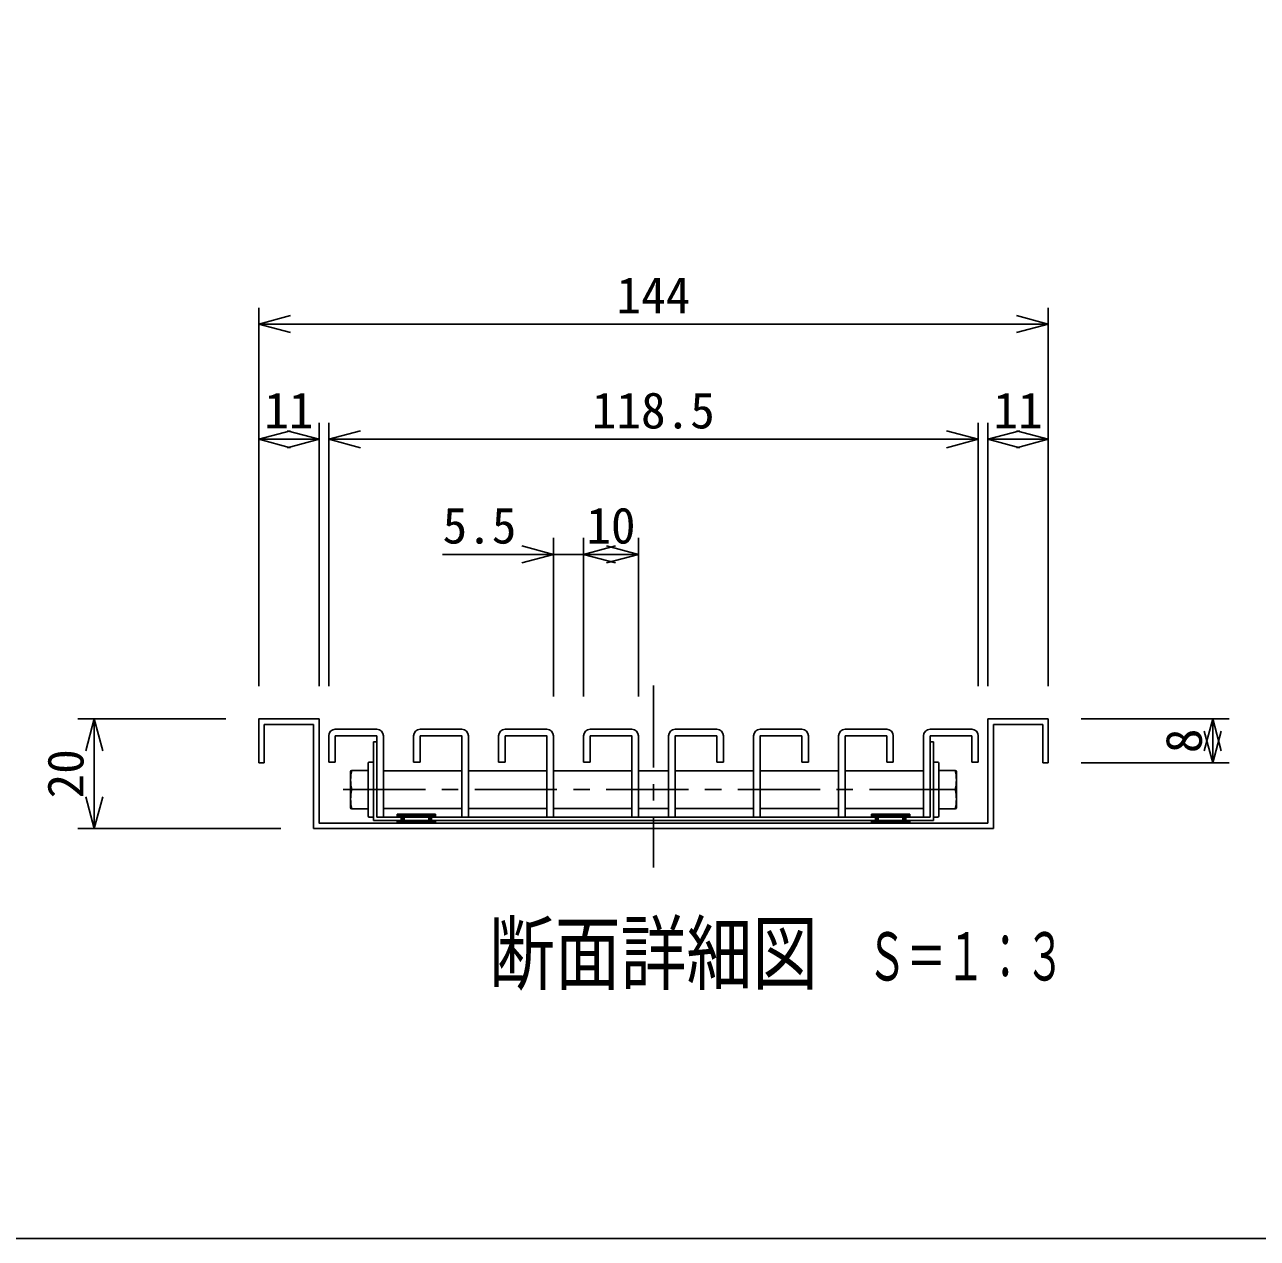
# Model space of a CAD drawing. Units: millimetres, scale not verified, with parts at other scales. Extents: x -1365 to 1365, y -930 to 870.
# Drawn here: x -713 to 37, y -930 to -192 of the extents above; entities that cross this region are included whole.
import ezdxf
from ezdxf.enums import TextEntityAlignment as Align

# ---------------------------------------------------------------- set-up
doc = ezdxf.new("R2010")
doc.units = ezdxf.units.MM
doc.header["$LTSCALE"] = 10
doc.linetypes.add('CHAIN1', pattern=[8, 5, -1, 1, -1])
for name, color, linetype in [('0-7_枠細線', 5, 'Continuous'), ('0-8_枠中線', 5, 'Continuous'), ('1-2_極細2', 2, 'Continuous'), ('1-3_細線2', 4, 'Continuous'), ('1-5_寸法2', 7, 'Continuous')]:
    doc.layers.add(name, color=color, linetype=linetype)
doc.styles.add('ＭＳ ゴシック', font='')
doc.styles.get('ＭＳ ゴシック').set_extended_font_data('MS Gothic')

msp = doc.modelspace()

# ---------------------------------------------------------------- linework, layer by layer
at = {"layer": '0-8_枠中線'}
msp.add_lwpolyline([(-1365, -930), (-1365, 870), (1365, 870), (1365, -930)], close=True, dxfattribs=at)
at = {"layer": '1-2_極細2', "linetype": 'CHAIN1'}
for p, q in [((-330.66, -593.83), (-330.66, -704.62)), ((-519.37, -657.22), (-140.88, -657.22))]:
    msp.add_line(p, q, dxfattribs=at)
at = {"layer": '1-2_極細2'}
for p, q in [((-127.33, -614.22), (-90.66, -614.22)), ((-127.33, -677.55), (-127.33, -614.22)), ((-90.66, -640.88), (-90.66, -614.22)), ((-567.33, -617.55), (-537.33, -617.55)), ((-567.33, -640.88), (-567.33, -617.55)), ((-537.33, -617.55), (-537.33, -680.88)), ((-94, -617.55), (-124, -617.55)), ((-124, -617.55), (-124, -680.88)), ((-94, -640.88), (-94, -617.55)), ((-500.83, -628.22), (-498.83, -628.22)), ((-500.83, -628.22), (-500.83, -675.88)), ((-160.5, -628.22), (-162.5, -628.22)), ((-160.5, -628.22), (-160.5, -675.88)), ((-570.66, -640.88), (-567.33, -640.88)), ((-94, -640.88), (-90.66, -640.88)), ((-504.15, -657.22), (-514.17, -657.22)), ((-157.17, -657.22), (-147.16, -657.22)), ((-498.83, -673.88), (-162.5, -673.88)), ((-486.5, -672.22), (-486.5, -673.88)), ((-486.5, -672.22), (-463.16, -672.22)), ((-486.5, -673), (-463.16, -673)), ((-484, -673.88), (-484, -675.88)), ((-484, -674), (-482.33, -674)), ((-482.33, -673.88), (-482.33, -675.88)), ((-467.33, -673.88), (-467.33, -675.88)), ((-467.33, -674), (-465.66, -674)), ((-465.66, -673.88), (-465.66, -675.88)), ((-463.16, -672.22), (-463.16, -673.88)), ((-198.16, -672.22), (-198.16, -673.88)), ((-198.16, -672.22), (-174.83, -672.22)), ((-198.16, -673), (-174.83, -673)), ((-195.66, -673.88), (-195.66, -675.88)), ((-195.66, -674), (-194, -674)), ((-194, -673.88), (-194, -675.88)), ((-179, -673.88), (-179, -675.88)), ((-179, -674), (-177.33, -674)), ((-177.33, -673.88), (-177.33, -675.88)), ((-174.83, -672.22), (-174.83, -673.88)), ((-124, -680.88), (-537.33, -680.88)), ((-500.83, -675.88), (-160.5, -675.88)), ((-486.5, -675.88), (-486.5, -677.55)), ((-486.5, -676), (-463.16, -676)), ((-486.5, -677), (-463.16, -677)), ((-486.5, -677.55), (-463.16, -677.55)), ((-484, -675), (-482.33, -675)), ((-467.33, -675), (-465.66, -675)), ((-463.16, -675.88), (-463.16, -677.55)), ((-198.16, -675.88), (-198.16, -677.55)), ((-198.16, -676), (-174.83, -676)), ((-198.16, -677), (-174.83, -677)), ((-198.16, -677.55), (-174.83, -677.55)), ((-195.66, -675), (-194, -675)), ((-179, -675), (-177.33, -675)), ((-174.83, -675.88), (-174.83, -677.55))]:
    msp.add_line(p, q, dxfattribs=at)
for points in [[(-570.66, -640.88), (-570.66, -614.22), (-534, -614.22)], [(-127.33, -677.55), (-534, -677.55), (-534, -614.22)]]:
    msp.add_lwpolyline(points, dxfattribs=at)
for centre, start, end in [((-488.97, -651.38), 166.96433, 193.03802), ((-172.35, -651.38), 346.96198, 13.03567), ((-488.97, -663.05), 166.96198, 193.03567), ((-172.35, -663.05), 346.96433, 13.03802)]:
    msp.add_arc(centre, 25.86, start, end, dxfattribs=at)
at = {"layer": '1-3_細線2'}
for p, q in [((-524.16, -620.55), (-498.83, -620.55)), ((-472.5, -620.55), (-447.16, -620.55)), ((-420.83, -620.55), (-395.5, -620.55)), ((-369.16, -620.55), (-343.83, -620.55)), ((-292.16, -620.55), (-317.5, -620.55)), ((-240.5, -620.55), (-265.83, -620.55)), ((-188.83, -620.55), (-214.16, -620.55)), ((-137.16, -620.55), (-162.5, -620.55)), ((-528.16, -624.55), (-528.16, -640.55)), ((-524.16, -624.55), (-498.83, -624.55)), ((-524.16, -624.55), (-524.16, -640.55)), ((-498.83, -624.55), (-498.83, -673.88)), ((-494.83, -624.55), (-494.83, -673.88)), ((-476.5, -624.55), (-476.5, -640.55)), ((-472.5, -624.55), (-472.5, -640.55)), ((-443.16, -624.55), (-443.16, -673.88)), ((-424.83, -624.55), (-424.83, -640.55)), ((-420.83, -624.55), (-420.83, -640.55)), ((-391.5, -624.55), (-391.5, -673.88)), ((-373.16, -624.55), (-373.16, -640.55)), ((-369.16, -624.55), (-369.16, -640.55)), ((-339.83, -624.55), (-339.83, -673.88)), ((-321.5, -624.55), (-321.5, -673.88)), ((-292.16, -624.55), (-292.16, -640.55)), ((-288.16, -624.55), (-288.16, -640.55)), ((-269.83, -624.55), (-269.83, -673.88)), ((-240.5, -624.55), (-240.5, -640.55)), ((-236.5, -624.55), (-236.5, -640.55)), ((-218.16, -624.55), (-218.16, -673.88)), ((-188.83, -624.55), (-214.16, -624.55)), ((-214.16, -624.55), (-214.16, -673.88)), ((-188.83, -624.55), (-188.83, -640.55)), ((-184.83, -624.55), (-184.83, -640.55)), ((-166.5, -624.55), (-166.5, -673.88)), ((-162.5, -624.55), (-162.5, -673.88)), ((-137.16, -624.55), (-162.5, -624.55)), ((-137.16, -624.55), (-137.16, -640.55)), ((-133.16, -624.55), (-133.16, -640.55)), ((-528.16, -640.55), (-524.16, -640.55)), ((-504.15, -641.22), (-504.15, -658.88)), ((-500.83, -640.55), (-503.49, -640.55)), ((-476.5, -640.55), (-472.5, -640.55)), ((-424.83, -640.55), (-420.83, -640.55)), ((-373.16, -640.55), (-369.16, -640.55)), ((-288.16, -640.55), (-292.16, -640.55)), ((-236.5, -640.55), (-240.5, -640.55)), ((-184.83, -640.55), (-188.83, -640.55)), ((-160.5, -640.55), (-157.84, -640.55)), ((-157.17, -641.22), (-157.17, -673.22)), ((-133.16, -640.55), (-137.16, -640.55)), ((-514.83, -668.22), (-514.83, -646.22)), ((-504.15, -645.55), (-514.17, -645.55)), ((-494.83, -645.72), (-447.16, -645.72)), ((-443.16, -645.72), (-395.5, -645.72)), ((-391.5, -645.72), (-343.83, -645.72)), ((-321.5, -645.72), (-339.83, -645.72)), ((-269.83, -645.72), (-317.5, -645.72)), ((-218.16, -645.72), (-265.83, -645.72)), ((-166.5, -645.72), (-214.16, -645.72)), ((-162.5, -648.6), (-162.5, -661.83)), ((-157.17, -645.55), (-147.16, -645.55)), ((-146.49, -668.22), (-146.49, -646.22)), ((-504.15, -658.88), (-504.15, -673.22)), ((-504.15, -668.88), (-514.17, -668.88)), ((-500.83, -673.88), (-503.49, -673.88)), ((-498.83, -673.88), (-494.83, -673.88)), ((-494.83, -668.72), (-447.16, -668.72)), ((-447.16, -673.88), (-443.16, -673.88)), ((-443.16, -668.72), (-395.5, -668.72)), ((-391.5, -673.88), (-395.5, -673.88)), ((-391.5, -668.72), (-343.83, -668.72)), ((-339.83, -673.88), (-343.83, -673.88)), ((-321.5, -668.72), (-339.83, -668.72)), ((-321.5, -673.88), (-317.5, -673.88)), ((-269.83, -668.72), (-317.5, -668.72)), ((-269.83, -673.88), (-265.83, -673.88)), ((-218.16, -668.72), (-265.83, -668.72)), ((-218.16, -673.88), (-214.16, -673.88)), ((-166.5, -668.72), (-214.16, -668.72)), ((-166.5, -673.88), (-162.5, -673.88)), ((-160.5, -673.88), (-157.84, -673.88)), ((-157.17, -668.88), (-147.16, -668.88))]:
    msp.add_line(p, q, dxfattribs=at)
for points in [[(-472.5, -624.55), (-447.16, -624.55), (-447.16, -673.88)], [(-420.83, -624.55), (-395.5, -624.55), (-395.5, -673.88)], [(-369.16, -624.55), (-343.83, -624.55), (-343.83, -673.88)], [(-292.16, -624.55), (-317.5, -624.55), (-317.5, -673.88)], [(-240.5, -624.55), (-265.83, -624.55), (-265.83, -673.88)]]:
    msp.add_lwpolyline(points, dxfattribs=at)
for centre, radius, start, end in [((-524.16, -624.55), 4, 90, 180), ((-498.83, -624.55), 4, 0, 90), ((-472.5, -624.55), 4, 90, 180), ((-447.16, -624.55), 4, 0, 90), ((-420.83, -624.55), 4, 90, 180), ((-395.5, -624.55), 4, 0, 90), ((-369.16, -624.55), 4, 90, 180), ((-343.83, -624.55), 4, 0, 90), ((-317.5, -624.55), 4, 90, 180), ((-292.16, -624.55), 4, 0, 90), ((-265.83, -624.55), 4, 90, 180), ((-240.5, -624.55), 4, 0, 90), ((-214.16, -624.55), 4, 90, 180), ((-188.83, -624.55), 4, 0, 90), ((-162.5, -624.55), 4, 90, 180), ((-137.16, -624.55), 4, 0, 90), ((-503.49, -641.22), 0.667, 90, 180), ((-157.84, -641.22), 0.667, 0, 90), ((-514.17, -646.22), 0.667, 90, 180), ((-147.16, -646.22), 0.667, 0, 90), ((-514.17, -668.22), 0.667, 180, 270), ((-503.49, -673.22), 0.667, 180, 270), ((-157.84, -673.22), 0.667, 270, 360), ((-147.16, -668.22), 0.667, 270, 360)]:
    msp.add_arc(centre, radius, start, end, dxfattribs=at)
at = {"layer": '1-5_寸法2'}
for p, q in [((-570.66, -594.22), (-570.66, -364.22)), ((-90.66, -594.22), (-90.66, -364.22)), ((-570.66, -374.22), (-551.34, -369.04)), ((-570.66, -374.22), (-551.34, -379.39)), ((-570.66, -374.22), (-90.66, -374.22)), ((-90.66, -374.22), (-109.98, -369.04)), ((-90.66, -374.22), (-109.98, -379.39)), ((-570.66, -594.22), (-570.66, -434.22)), ((-534, -594.22), (-534, -434.22)), ((-528.16, -594.22), (-528.16, -434.22)), ((-133.16, -594.22), (-133.16, -434.22)), ((-127.33, -594.22), (-127.33, -434.22)), ((-90.66, -594.22), (-90.66, -434.22)), ((-570.66, -444.22), (-551.34, -439.04)), ((-534, -444.22), (-553.31, -439.04)), ((-528.16, -444.22), (-508.84, -439.04)), ((-133.16, -444.22), (-152.48, -439.04)), ((-127.33, -444.22), (-108.01, -439.04)), ((-90.66, -444.22), (-109.98, -439.04)), ((-570.66, -444.22), (-551.34, -449.39)), ((-570.66, -444.22), (-534, -444.22)), ((-534, -444.22), (-553.31, -449.39)), ((-528.16, -444.22), (-508.84, -449.39)), ((-528.16, -444.22), (-133.16, -444.22)), ((-133.16, -444.22), (-152.48, -449.39)), ((-127.33, -444.22), (-108.01, -449.39)), ((-127.33, -444.22), (-90.66, -444.22)), ((-90.66, -444.22), (-109.98, -449.39)), ((-391.5, -514.22), (-410.81, -509.04)), ((-391.5, -600.55), (-391.5, -504.22)), ((-373.16, -600.55), (-373.16, -504.22)), ((-373.16, -514.22), (-353.84, -509.04)), ((-339.83, -514.22), (-359.15, -509.04)), ((-339.83, -600.55), (-339.83, -504.22)), ((-458.89, -514.22), (-373.16, -514.22)), ((-391.5, -514.22), (-410.81, -519.39)), ((-373.16, -514.22), (-353.84, -519.39)), ((-373.16, -514.22), (-339.83, -514.22)), ((-339.83, -514.22), (-359.15, -519.39)), ((-590.66, -614.22), (-680.66, -614.22)), ((-670.66, -614.22), (-675.84, -633.54)), ((-670.66, -614.22), (-665.49, -633.54)), ((-670.66, -614.22), (-670.66, -680.88)), ((-70.66, -614.22), (19.34, -614.22)), ((9.34, -614.22), (4.16, -633.54)), ((9.34, -614.22), (14.51, -633.54)), ((9.34, -640.88), (9.34, -614.22)), ((9.34, -640.88), (4.16, -621.57)), ((9.34, -640.88), (14.51, -621.57)), ((-70.66, -640.88), (19.34, -640.88)), ((-670.66, -680.88), (-675.84, -661.57)), ((-670.66, -680.88), (-665.49, -661.57)), ((-557.33, -680.88), (-680.66, -680.88))]:
    msp.add_line(p, q, dxfattribs=at)

# ---------------------------------------------------------------- texts
at = {"layer": '0-7_枠細線', "style": 'ＭＳ ゴシック'}
for s, height, width, p in [('断面詳細図', 36.66, 0.8, (-430.66, -785.99)), ('Ｓ＝１：３', 29.33, 0.6, (-200.77, -782.04))]:
    msp.add_text(s, height=height, dxfattribs=dict(at, width=width)).set_placement(p, align=Align.BOTTOM_LEFT)
at = {"layer": '1-5_寸法2', "style": 'ＭＳ ゴシック'}
for s, p in [('144', (-353.16, -374.22)), ('11', (-567.33, -444.22)), ('118.5', (-368.16, -444.22)), ('11', (-124, -444.22)), ('5.5', (-458.89, -514.22)), ('10', (-371.5, -514.22))]:
    msp.add_text(s, height=21.99, dxfattribs=at).set_placement(p, align=Align.BOTTOM_LEFT)
for s, p in [('8', (9.34, -635.05)), ('20', (-670.66, -662.55))]:
    msp.add_text(s, height=21.99, rotation=90, dxfattribs=at).set_placement(p, align=Align.BOTTOM_LEFT)

doc.saveas('drawing.dxf')
